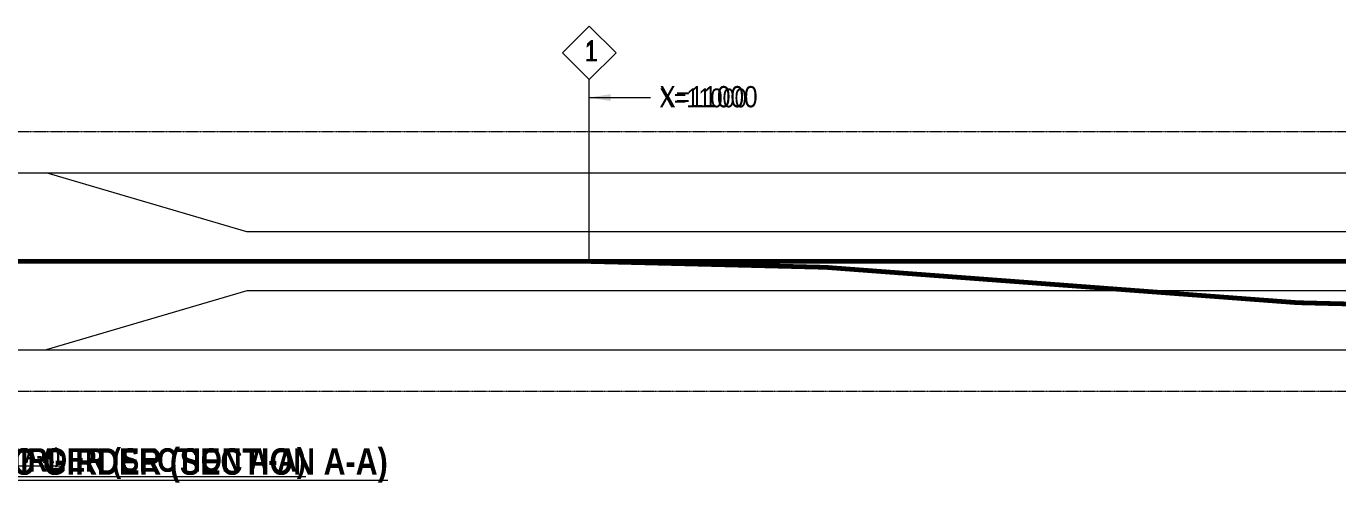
# Model space of a CAD drawing. Header units: millimetres. Extents: x -899 to 143471, y -7850 to 3872.
# Drawn here: x 43822 to 49377, y -6114 to -4178 of the extents above; entities that cross this region are included whole.
import ezdxf

# ---------------------------------------------------------------- set-up
doc = ezdxf.new("R2010")
doc.units = ezdxf.units.MM
doc.linetypes.add('CENTER2', pattern=[28.575, 19.05, -3.175, 3.175, -3.175])
doc.linetypes.add('DASHED2', pattern=[0.375, 0.25, -0.125])
for name, color, linetype, lineweight in [('Bar_Dot', 3, 'Continuous', 15), ('Bar_Dot @ 40', 3, 'Continuous', 15), ('Bar_Dot @ 45', 3, 'Continuous', 15), ('Cable', 1, 'Continuous', 35), ('Center Line', 3, 'CENTER2', 9), ('Concrete inside', 124, 'Continuous', 13), ('Concrete Out', 4, 'Continuous', 20), ('PSC Legend', 7, 'Continuous', 5), ('Text_Title', 1, 'Continuous', 20), ('Text_Title @ 20', 1, 'Continuous', 20), ('Text_Title @ 25', 1, 'Continuous', 20), ('Text_Title @ 40', 1, 'Continuous', 20), ('Text_Title @ 45', 1, 'Continuous', 20)]:
    doc.layers.add(name, color=color, linetype=linetype, lineweight=lineweight)
doc.styles.add('SWIS_B_T', font='swisscb.ttf', dxfattribs={"height": 2.5})
doc.styles.add('SWIS_R_N', font='swissc.ttf', dxfattribs={"height": 2})
doc.dimstyles.new('Closed_Arrow', dxfattribs={"dimtxt": 2, "dimasz": 2, "dimexe": 1.25, "dimexo": 0.75, "dimgap": 0.75, "dimtad": 2, "dimdec": 0, "dimzin": 0, "dimdsep": 46, "dimtxsty": 'SWIS_R_N', "dimblk": 'DOT', "dimcen": 0.5, "dimadec": 0, "dimazin": 0, "dimtfac": 1, "dimtdec": 0, "dimtofl": 0, "dimtmove": 0, "dimatfit": 3, "dimfxl": 1.25, "dimfxlon": 1, "dimtolj": 1, "dimtzin": 0, "dimarcsym": 0})

# ---------------------------------------------------------------- blocks, each defined once
blk = doc.blocks.new('*U972')
at = {"layer": 'Text_Title @ 20', "insert": (42232.4, -5967.7), "char_height": 50, "attachment_point": 1, "style": 'SWIS_B_T'}
blk.add_mtext_dynamic_manual_height_columns('{\\LSECTIONAL VIEW OF PSC GIRDER (SECTION A-A)}', width=2080.804, gutter_width=275, heights=[0], dxfattribs=at)
at = {"layer": 'Text_Title @ 25', "insert": (42232.4, -5967.7), "char_height": 62.5, "attachment_point": 1, "style": 'SWIS_B_T'}
blk.add_mtext_dynamic_manual_height_columns('{\\LSECTIONAL VIEW OF PSC GIRDER (SECTION A-A)}', width=2601.005, gutter_width=343.8, heights=[0], dxfattribs=at)
at = {"layer": 'Text_Title @ 40', "insert": (42232.4, -5967.7), "char_height": 100, "attachment_point": 1, "style": 'SWIS_B_T'}
blk.add_mtext_dynamic_manual_height_columns('{\\LSECTIONAL VIEW OF PSC GIRDER (SECTION A-A)}', width=4161.608, gutter_width=550, heights=[0], dxfattribs=at)
at = {"layer": 'Text_Title @ 45', "insert": (42232.4, -5967.7), "char_height": 112.5, "attachment_point": 1, "style": 'SWIS_B_T'}
blk.add_mtext_dynamic_manual_height_columns('{\\LSECTIONAL VIEW OF PSC GIRDER (SECTION A-A)}', width=4681.809, gutter_width=618.8, heights=[0], dxfattribs=at)
blk = doc.blocks.new('*U1026')
at = {"layer": 'Bar_Dot @ 40', "insert": (46187.5, -4327.3), "char_height": 80, "attachment_point": 7, "style": 'SWIS_R_N'}
blk.add_mtext_dynamic_manual_height_columns('1', width=107.793, gutter_width=400, heights=[0], dxfattribs=at)
at = {"layer": 'Bar_Dot @ 45', "insert": (46187.5, -4327.3), "char_height": 90, "attachment_point": 7, "style": 'SWIS_R_N'}
blk.add_mtext_dynamic_manual_height_columns('1', width=121.268, gutter_width=450, heights=[0], dxfattribs=at)
blk = doc.blocks.new('_Dot')
at = {"color": 0, "linetype": 'ByBlock', "lineweight": -2}
blk.add_line((-0.5, 0), (-1, 0), dxfattribs=at)
at = {"color": 0, "linetype": 'ByBlock', "const_width": 0.5}
blk.add_lwpolyline([(-0.25, 0, 1), (0.25, 0, 1)], format="xyb", close=True, dxfattribs=at)
blk = doc.blocks.new('*U1028')
at = {"layer": 'Bar_Dot @ 40', "insert": (46504.1, -4523.6), "char_height": 80, "attachment_point": 7, "style": 'SWIS_R_N'}
blk.add_mtext_dynamic_manual_height_columns('X=11000', width=107.793, gutter_width=400, heights=[0], dxfattribs=at)
at = {"layer": 'Bar_Dot @ 45', "insert": (46504.1, -4523.6), "char_height": 90, "attachment_point": 7, "style": 'SWIS_R_N'}
blk.add_mtext_dynamic_manual_height_columns('X=11000', width=121.268, gutter_width=450, heights=[0], dxfattribs=at)
blk = doc.blocks.new('*U1027')
at = {"layer": 'Bar_Dot @ 40'}
blk.add_leader([(46207, -4481), (46466.3, -4481)], dimstyle='Closed_Arrow', override={"dimscale": 40, "dimgap": 0.75, "dimtad": 0}, dxfattribs=at)
at = {"layer": 'Bar_Dot @ 45'}
blk.add_leader([(46207, -4481), (46466.3, -4481)], dimstyle='Closed_Arrow', override={"dimscale": 45, "dimgap": 0.75, "dimtad": 0}, dxfattribs=at)

msp = doc.modelspace()

# ---------------------------------------------------------------- linework, layer by layer
at = {"layer": 'Cable', "const_width": 20}
for points in [[(57207, -4975.7), (56207, -4975.7), (55207, -5000.7), (54207, -5075.7), (53207, -5150.7), (52207, -5175.7), (51207, -5175.7), (50207, -5175.7), (49207, -5175.7), (48207, -5175.7), (47207, -5175.7), (46207, -5175.7), (45207, -5175.7), (44207, -5175.7), (43357, -5175.7), (42357, -5175.7)], [(57207, -5175.7), (42357, -5175.2)], [(57207, -5375.7), (56207, -5375.7), (55207, -5375.7), (54207, -5375.7), (53207, -5375.7), (52207, -5375.7), (51207, -5375.7), (50207, -5375.7), (49207, -5350.7), (48207, -5275.7), (47207, -5200.7), (46207, -5175.7), (45207, -5175.7), (44207, -5175.7), (43357, -5175.7), (42357, -5175.7)]]:
    msp.add_lwpolyline(points, dxfattribs=at)
at = {"layer": 'Center Line', "ltscale": 0.4}
msp.add_line((42207, -5175.7), (57207, -5175.7), dxfattribs=at)
at = {"layer": 'Concrete inside', "lineweight": 0, "ltscale": 50}
for p, q in [((44757, -5050.7), (43907, -4800.7)), ((57207, -5050.7), (44757, -5050.7)), ((44757, -5300.7), (43907, -5550.7)), ((57207, -5300.7), (44757, -5300.7))]:
    msp.add_line(p, q, dxfattribs=at)
at = {"layer": 'Concrete inside', "linetype": 'DASHED2', "ltscale": 3}
for points in [[(42207, -4775.7), (42207, -4625.2), (57207, -4625.2), (57207, -4775.7)], [(42207, -5575.7), (42207, -5725.2), (57207, -5725.2), (57207, -5575.7)]]:
    msp.add_lwpolyline(points, dxfattribs=at)
at = {"layer": 'Concrete Out'}
for p, q in [((42207, -4800.7), (57207, -4800.7)), ((42207, -5550.7), (57207, -5550.7))]:
    msp.add_line(p, q, dxfattribs=at)
at = {"layer": 'PSC Legend'}
msp.add_line((46207, -5175.7), (46207, -4404.8), dxfattribs=at)
msp.add_lwpolyline([(46093.9, -4291.6), (46207, -4178.5), (46320.2, -4291.6), (46207, -4404.8)], close=True, dxfattribs=at)

# ---------------------------------------------------------------- block references
at = {"layer": 'Bar_Dot'}
for name in ['*U1026', '*U1028', '*U1027']:
    msp.add_blockref(name, (0, 0), dxfattribs=at)
at = {"layer": 'Text_Title'}
msp.add_blockref('*U972', (0, 0), dxfattribs=at)

doc.saveas('drawing.dxf')
